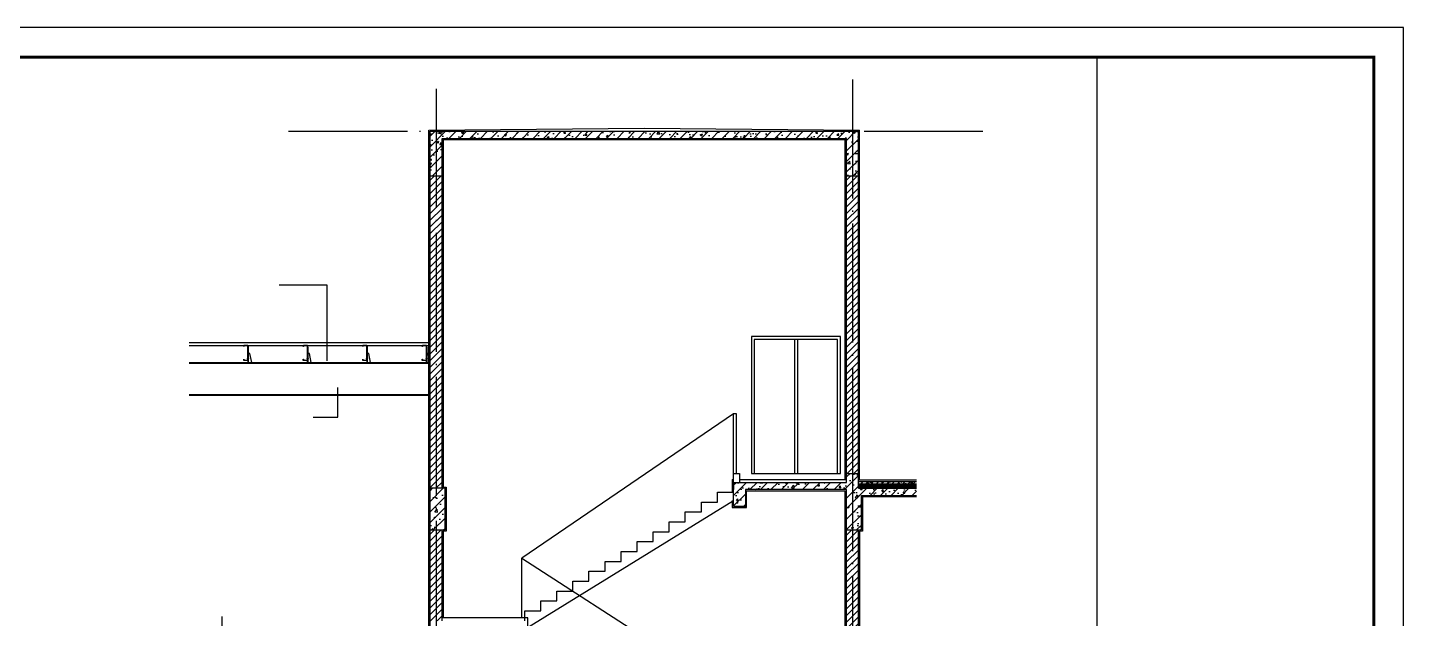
# Model space of a CAD drawing. Extents: x -1041549 to 749950, y -354245 to 17554.
# Drawn here: x 255046 to 278178, y -205910 to -195979 of the extents above; entities that cross this region are included whole.
import ezdxf

# ---------------------------------------------------------------- set-up
doc = ezdxf.new("R2010")
doc.units = 0
doc.header["$LTSCALE"] = 1000
doc.header["$MEASUREMENT"] = 0
doc.linetypes.add('DASH', pattern=[0.35, 0.25, -0.1])
doc.linetypes.add('DOTE', pattern=[2.42, 2, -0.2, 0.02, -0.2])
for name, color, linetype in [('14', 1, 'Continuous'), ('AXIS', 3, 'Continuous'), ('DIM_SYMB', 3, 'Continuous'), ('DOTE', 1, 'Continuous'), ('PUB_HACTH', 8, 'Continuous'), ('PUB_HATCH', 8, 'Continuous'), ('PUB_TITLE', 4, 'Continuous'), ('S_STAIR', 2, 'Continuous'), ('SURFACE', 6, 'Continuous'), ('WALL', 4, 'Continuous')]:
    doc.layers.add(name, color=color, linetype=linetype)
pattern_1 = [(45, (0, 0), (-88.388348, 88.388348), []), (50, (0, 0), (358.6301, -31.37607), [37.5, -412.5]), (355, (0, 0), (-69.37567, 376.09607), [30, -330]), (100.4514, (29.9, -2.6), (289.2547, 344.71977), [31.8701, -350.57106]), (46.1842, (0, 100), (533.6205, -82.7595), [56.25, -618.75]), (96.6356, (44.47, 93.1), (467.33135, 487.0589), [47.8051, -525.8565]), (351.1842, (0, 100), (467.331, 487.0593), [45, -495]), (21, (50, 75), (298.45353, -201.30945), [37.5, -412.5]), (326, (50, 75), (121.65767, 362.57502), [30, -330]), (71.4514, (74.87, 58.22), (420.1113, 161.26525), [31.8701, -350.57106]), (37.5, (0, 0), (6.07993, 166.446927), [0, -326, 0, -335, 0, -331.25]), (7.5, (0, 0), (131.53477, 197.20586), [0, -191, 0, -318.5, 0, -126.25]), (327.5, (-111.5, 0), (266.91122, -11.277436), [0, -125, 0, -390, 0, -517.5]), (317.5, (-161.5, 0), (291.59308, 50.05249), [0, -162.5, 0, -259, 0, -367.5])]

# ---------------------------------------------------------------- blocks, each defined once
blk = doc.blocks.new('A$Ce58e362c')
at = {"layer": '14'}
blk.add_lwpolyline([(15730, 1076), (15730, 87176)], dxfattribs=at)
blk = doc.blocks.new('屋面檩条')
for points in [[(667871, -245061), (667855, -245061), (667855, -245058), (667871, -245058)], [(667871, -245248), (667855, -245248), (667855, -245251), (667871, -245251)]]:
    blk.add_hatch(color=4).paths.add_polyline_path(points)
at = {"color": 6}
for points in [[(667860, -245164), (667860, -245314), (667803, -245314), (667833, -245164)], [(667860, -245314), (667863, -245314), (667863, -245064), (667860, -245064)]]:
    blk.add_lwpolyline(points, close=True, dxfattribs=at)
at = {"color": 4}
for points in [[(667871, -245061), (667855, -245061), (667855, -245058), (667871, -245058)], [(667871, -245248), (667855, -245248), (667855, -245251), (667871, -245251)]]:
    blk.add_lwpolyline(points, close=True, dxfattribs=at)
at = {"color": 2}
blk.add_lwpolyline([(667933, -245259), (667933, -245276), (667866, -245276), (667866, -245032), (667933, -245032), (667933, -245049), (667936, -245049), (667936, -245029), (667863, -245029), (667863, -245279), (667936, -245279), (667936, -245259)], close=True, dxfattribs=at)

msp = doc.modelspace()

# ---------------------------------------------------------------- hatches: boundary and pattern name
h = msp.add_hatch()
h.set_pattern_fill('钢筋混凝土', color=8, scale=50)
h.set_pattern_definition(pattern_1)
h.paths.add_polyline_path([(261814.6, -198472.6), (262014.6, -198472.6), (262014.6, -197842.6), (268814.6, -197842.6), (268814.6, -198472.6), (269014.6, -198472.6), (269014.6, -197722.6), (261814.6, -197722.6)])
h = msp.add_hatch()
h.set_pattern_fill('ANSI31', color=8, scale=50)
h.set_pattern_definition([(45, (290415.73, -148727.345), (-56.1266, 56.1266), [])])
h.paths.add_polyline_path([(261814.6, -198472.6), (262014.6, -198472.6), (262014.6, -203722.6), (261814.6, -203722.6)])
h = msp.add_hatch()
h.set_pattern_fill('ANSI31', color=8, scale=50)
h.set_pattern_definition([(45, (297415.73, -148727.345), (-56.1266, 56.1266), [])])
h.paths.add_polyline_path([(268814.6, -198472.6), (269014.6, -198472.6), (269014.6, -203472.6), (268814.6, -203472.6)])
h = msp.add_hatch()
h.set_pattern_fill('钢筋混凝土', color=8, scale=50)
h.set_pattern_definition(pattern_1)
h.paths.add_polyline_path([(269014.6, -203472.6), (268814.6, -203472.6), (268814.6, -203622.6), (266914.6, -203622.6), (266914.6, -203742.7), (266914.6, -203788.7), (266914.6, -204022.6), (267114.6, -204022.6), (267114.6, -203742.6), (268814.6, -203742.6), (268814.6, -204422.6), (269064.6, -204422.6), (269064.6, -203842.6), (269991.2, -203842.6), (269991.2, -203722.6), (269014.6, -203722.6)])
h = msp.add_hatch()
h.set_pattern_fill('钢筋混凝土', color=8, scale=50)
h.set_pattern_definition([(45, (290415.73, -156602.36), (-88.38835, 88.38835), []), (50, (290415.73, -156602.36), (358.6301, -31.376), [37.5, -412.5]), (355, (290415.73, -156602.36), (-69.3757, 376.096), [30, -330]), (100.4514, (290445.62, -156604.98), (289.2547, 344.7198), [31.87, -350.571]), (46.1842, (290415.73, -156502.36), (533.6205, -82.7595), [56.25, -618.75]), (96.6356, (290460.2, -156509.26), (467.3314, 487.059), [47.805, -525.8565]), (351.1842, (290415.73, -156502.36), (467.331, 487.0593), [45, -495]), (21, (290465.73, -156527.36), (298.4535, -201.3094), [37.5, -412.5]), (326, (290465.73, -156527.36), (121.6577, 362.575), [30, -330]), (71.4514, (290490.6, -156544.14), (420.1113, 161.2652), [31.87, -350.571]), (37.5, (290415.73, -156602.36), (6.07993, 166.44693), [0, -326, 0, -335, 0, -331.25]), (7.5, (290415.73, -156602.36), (131.53477, 197.20586), [0, -191, 0, -318.5, 0, -126.25]), (327.5, (290304.23, -156602.36), (266.91122, -11.27744), [0, -125, 0, -390, 0, -517.5]), (317.5, (290254.23, -156602.36), (291.5931, 50.0525), [0, -162.5, 0, -259, 0, -367.5])])
h.paths.add_polyline_path([(261814.6, -204422.6), (262064.6, -204422.6), (262064.6, -203722.6), (261814.6, -203722.6)])
h = msp.add_hatch()
h.set_pattern_fill('钢筋混凝土', color=8, scale=25)
h.set_pattern_definition([(45, (0, 0), (-44.194174, 44.194174), []), (50, (0, 0), (179.315046, -15.688034), [18.75, -206.25]), (355, (0, 0), (-34.68783, 188.04803), [15, -165]), (100.4514, (14.94, -1.3), (144.627345, 172.359886), [15.93505, -175.28553]), (46.1842, (0, 50), (266.81026, -41.37975), [28.125, -309.375]), (96.6356, (22.23, 46.55), (233.66568, 243.52947), [23.90257, -262.92825]), (351.1842, (0, 50), (233.66549, 243.52965), [22.5, -247.5]), (21, (25, 37.5), (149.22676, -100.65472), [18.75, -206.25]), (326, (25, 37.5), (60.82883, 181.28751), [15, -165]), (71.4514, (37.44, 29.11), (210.05566, 80.63262), [15.93505, -175.28553]), (37.5, (0, 0), (3.039964, 83.223463), [0, -163, 0, -167.5, 0, -165.625]), (7.5, (0, 0), (65.767384, 98.602928), [0, -95.5, 0, -159.25, 0, -63.125]), (327.5, (-55.75, 0), (133.455609, -5.638718), [0, -62.5, 0, -195, 0, -258.75]), (317.5, (-80.75, 0), (145.796542, 25.026246), [0, -81.25, 0, -129.5, 0, -183.75])])
h.paths.add_polyline_path([(269991.2, -203607.6), (269014.6, -203607.6), (269014.6, -203647.6), (269991.2, -203647.6)])
h = msp.add_hatch()
h.set_pattern_fill('ANSI31', color=8, scale=50)
h.set_pattern_definition([(45, (290415.73, -154677.345), (-56.1266, 56.1266), [])])
h.paths.add_polyline_path([(261814.6, -204422.6), (262014.6, -204422.6), (262014.6, -205947.6), (261814.6, -205947.6)])
h = msp.add_hatch()
h.set_pattern_fill('ANSI31', color=8, scale=50)
h.set_pattern_definition([(45, (297415.73, -156602.365), (-56.1266, 56.1266), [])])
h.paths.add_polyline_path([(268814.6, -204422.6), (269014.6, -204422.6), (269014.6, -208272.6), (268814.6, -208272.6)])

# ---------------------------------------------------------------- linework, layer by layer
at = {"color": 8}
for p, q in [((261794.6, -197702.8), (265414.6, -197672.6)), ((261794.6, -207402.6), (261794.6, -197702.8)), ((265414.6, -197672.6), (269034.6, -197702.6)), ((269034.6, -203582.6), (269034.6, -197702.6)), ((262034.6, -197862.6), (268794.6, -197862.6)), ((268794.6, -203572.6), (268794.6, -197862.6)), ((266894.6, -203572.6), (266914.6, -203572.6)), ((266894.6, -203572.6), (266894.6, -203788.7)), ((267014.6, -203572.6), (268814.6, -203572.6)), ((268794.6, -208222.6), (268794.6, -203762.6)), ((269084.6, -203862.6), (269991.2, -203862.6))]:
    msp.add_line(p, q, dxfattribs=at)
at = {"color": 3}
for p, q in [((267939.6, -201222.8), (267939.6, -203472.6)), ((267989.6, -201222.8), (267989.6, -203472.6)), ((266914.6, -202472.6), (263354.6, -204897.6)), ((266914.6, -203472.6), (266914.6, -202472.6)), ((266964.6, -202472.6), (266914.6, -202472.6)), ((266964.6, -203472.6), (266964.6, -202472.6)), ((266914.6, -203622.6), (266914.6, -203472.6)), ((266914.6, -203472.6), (267014.6, -203472.6)), ((267014.6, -203472.6), (267014.6, -203622.6)), ((263354.6, -205897.6), (263354.6, -204897.6)), ((263354.6, -204897.6), (266964.6, -207222.6))]:
    msp.add_line(p, q, dxfattribs=at)
for p, q in [((257764.6, -201272.6), (261814.6, -201272.6)), ((257764.6, -201322.6), (261814.6, -201322.6)), ((257764.6, -201607.6), (261814.6, -201607.6)), ((257764.6, -201620.6), (261814.6, -201620.6)), ((257764.6, -202144.6), (261814.6, -202144.6)), ((257764.6, -202157.6), (261814.6, -202157.6))]:
    msp.add_line(p, q)
at = {"color": 8}
for points in [[(262034.6, -197862.6), (262034.6, -203702.6), (262084.6, -203702.6), (262084.6, -204442.6), (262034.6, -204442.6), (262034.6, -205897.6)], [(266894.6, -203929.6), (266894.6, -204042.6), (267134.6, -204042.6), (267134.6, -203762.6), (268794.6, -203762.6)], [(269084.6, -203862.6), (269084.6, -203862.6), (269084.6, -204442.6), (269034.6, -204442.6), (269034.6, -208222.6)], [(263454.6, -206063.7), (263454.6, -205897.6), (262014.6, -205897.6)]]:
    msp.add_lwpolyline(points, dxfattribs=at)
at = {"color": 2}
msp.add_lwpolyline([(268714.6, -201172.8), (267214.6, -201172.8), (267214.6, -203472.6), (268714.6, -203472.6)], close=True, dxfattribs=at)
at = {"color": 4}
msp.add_lwpolyline([(268664.6, -201222.8), (267264.6, -201222.8), (267264.6, -203472.6), (268664.6, -203472.6)], close=True, dxfattribs=at)
at = {"color": 2, "linetype": 'DASH', "ltscale": 0.1, "const_width": 3}
msp.add_lwpolyline([(269991.2, -203673.7), (269014.6, -203673.7)], dxfattribs=at)
at = {"layer": 'AXIS'}
msp.add_line((269014.6, -203714.6), (269991.2, -203714.6), dxfattribs=at)
at = {"layer": 'DIM_SYMB'}
for p, q in [((259275.7, -200302.9), (260077.4, -200302.9)), ((260077.4, -200302.9), (260077.4, -201577.9)), ((260264.7, -202527.6), (260264.7, -202030.2)), ((259849.5, -202527.6), (260264.7, -202527.6))]:
    msp.add_line(p, q, dxfattribs=at)
at = {"layer": 'DOTE', "linetype": 'DOTE'}
for p, q in [((268914.6, -196854.7), (268914.6, -202777.1)), ((261914.6, -197012), (261914.6, -221813.7)), ((259434.3, -197722.6), (271106.6, -197722.6)), ((268914.6, -202777.1), (268914.6, -222039.2)), ((258314.6, -205879.6), (258314.6, -224038.8))]:
    msp.add_line(p, q, dxfattribs=at)
at = {"layer": 'PUB_HACTH'}
msp.add_line((269991.2, -203682.6), (269014.6, -203682.6), dxfattribs=at)
at = {"layer": 'PUB_HATCH'}
for p, q in [((262034.6, -203702.6, -13779.6), (262034.6, -203422.6, -13779.6)), ((269014.6, -203582.6), (269991.2, -203582.6)), ((269991.2, -203656.7), (269014.6, -203656.8))]:
    msp.add_line(p, q, dxfattribs=at)
at = {"layer": 'PUB_TITLE'}
msp.add_lwpolyline([(236128.4, -225679.3), (278178.4, -225679.3), (278178.4, -195979.3), (236128.4, -195979.3)], close=True, dxfattribs=at)
at = {"layer": 'PUB_TITLE', "const_width": 50}
msp.add_lwpolyline([(237378.4, -225179.3), (277678.4, -225179.3), (277678.4, -196479.3), (237378.4, -196479.3)], close=True, dxfattribs=at)
at = {"layer": 'S_STAIR', "color": 9}
for p, q in [((266644.6, -203954.8), (266644.6, -203788.7)), ((266644.6, -203788.7), (266914.6, -203788.7)), ((263404.6, -206088.5), (266914.6, -203929.6)), ((266374.6, -204120.9), (266374.6, -203954.8)), ((266374.6, -203954.8), (266644.6, -203954.8)), ((266104.6, -204286.9), (266104.6, -204120.9)), ((266104.6, -204120.9), (266374.6, -204120.9)), ((265564.6, -204619.1), (265564.6, -204453)), ((265564.6, -204453), (265834.6, -204453)), ((265834.6, -204453), (265834.6, -204286.9)), ((265834.6, -204286.9), (266104.6, -204286.9)), ((265294.6, -204785.2), (265294.6, -204619.1)), ((265294.6, -204619.1), (265564.6, -204619.1)), ((264754.6, -205117.3), (264754.6, -204951.2)), ((264754.6, -204951.2), (265024.6, -204951.2)), ((265024.6, -204951.2), (265024.6, -204785.2)), ((265024.6, -204785.2), (265294.6, -204785.2)), ((264484.6, -205283.4), (264484.6, -205117.3)), ((264484.6, -205117.3), (264754.6, -205117.3)), ((264214.6, -205449.4), (264214.6, -205283.4)), ((264214.6, -205283.4), (264484.6, -205283.4)), ((263674.6, -205781.6), (263674.6, -205615.5)), ((263674.6, -205615.5), (263944.6, -205615.5)), ((263944.6, -205615.5), (263944.6, -205449.4)), ((263944.6, -205449.4), (264214.6, -205449.4)), ((263404.6, -205947.6), (263404.6, -205781.6)), ((263404.6, -205781.6), (263674.6, -205781.6))]:
    msp.add_line(p, q, dxfattribs=at)
at = {"layer": 'S_STAIR'}
for p, q in [((266914.6, -204022.6), (266914.6, -203622.6)), ((266914.6, -203622.6), (266914.6, -203742.6)), ((266914.6, -203622.6), (268814.6, -203622.6)), ((266914.6, -203788.7), (266914.6, -203622.7)), ((266914.6, -203622.7), (266914.6, -203742.7)), ((268814.6, -203742.6), (267114.6, -203742.6)), ((267114.6, -203742.6), (267114.6, -204022.6)), ((266914.6, -204022.6), (267114.6, -204022.6))]:
    msp.add_line(p, q, dxfattribs=at)
at = {"layer": 'SURFACE', "color": 0}
for p, q in [((269014.6, -203607.6), (269991.2, -203607.6)), ((269014.6, -203647.6), (269991.2, -203647.6)), ((269991.2, -203702.6), (269014.6, -203702.6))]:
    msp.add_line(p, q, dxfattribs=at)
at = {"layer": 'WALL'}
for p, q in [((261814.6, -203722.6), (261814.6, -197722.6)), ((261814.6, -197722.6), (269014.6, -197722.6)), ((269014.6, -203722.6), (269014.6, -197722.6)), ((262014.6, -203722.6), (262014.6, -197842.6)), ((262014.6, -197842.6), (268814.6, -197842.6)), ((268814.6, -203622.6), (268814.6, -197842.6)), ((261814.6, -198472.6), (262014.6, -198472.6)), ((268814.6, -198472.6), (269014.6, -198472.6)), ((268814.6, -203472.6), (269014.6, -203472.6)), ((261814.6, -207422.6), (261814.6, -203722.6)), ((262064.6, -203722.6), (261814.6, -203722.6)), ((262064.6, -204422.6), (262064.6, -203722.6)), ((268814.6, -208272.6), (268814.6, -203742.6)), ((269014.6, -203722.6), (269991.2, -203722.6)), ((269064.6, -204422.6), (269064.6, -203842.6)), ((269064.6, -203842.6), (269991.2, -203842.6)), ((261814.6, -204422.6), (262064.6, -204422.6)), ((262014.6, -205947.6), (262014.6, -204422.6)), ((268814.6, -204422.6), (269064.6, -204422.6)), ((269014.6, -208272.6), (269014.6, -204422.6))]:
    msp.add_line(p, q, dxfattribs=at)

# ---------------------------------------------------------------- block references
at = {"xscale": 0.3333333333333333, "yscale": 0.3333333333333333, "zscale": 0.3333333333333333}
msp.add_blockref('A$Ce58e362c', (267785.1, -225537.8), dxfattribs=at)
at = {"xscale": -1}
for p in [(926617.3, 43706.7), (927617.3, 43706.7), (928617.3, 43706.7), (929617.3, 43706.7)]:
    msp.add_blockref('屋面檩条', p, dxfattribs=at)

doc.saveas('drawing.dxf')
